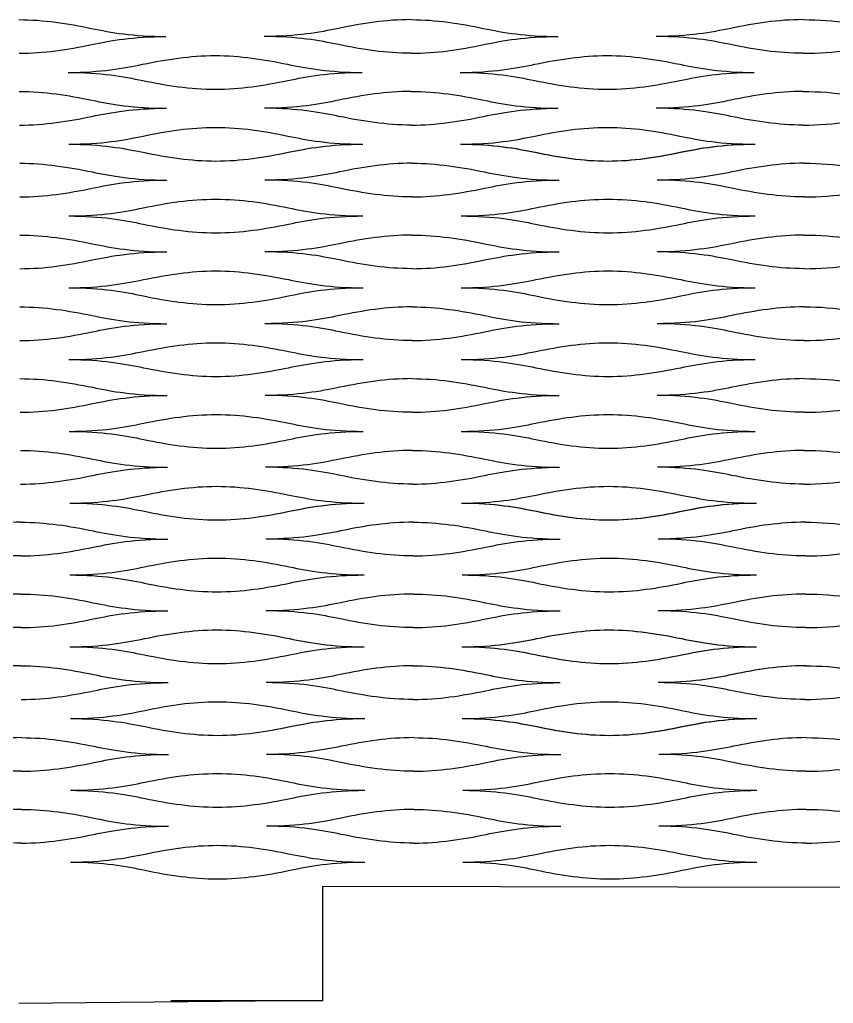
# Model space of a CAD drawing. Header units: millimetres. Extents: x 1 to 583, y -486 to -2.
# Drawn here: x 450.41 to 471.83, y -196.82 to -170.93 of the extents above; entities that cross this region are included whole.
import ezdxf

# ---------------------------------------------------------------- set-up
doc = ezdxf.new("R2010")
doc.units = ezdxf.units.MM
doc.header["$MEASUREMENT"] = 0
doc.layers.add('DEFAULT', color=7, linetype='Continuous')
doc.layers.add('dibujo', color=10, linetype='Continuous')

msp = doc.modelspace()

# ---------------------------------------------------------------- linework, layer by layer
at = {"layer": 'DEFAULT'}
for points, knots in [([(450.39, -170.93), (451.055, -170.93), (451.67, -171.029), (452.3, -171.159), (452.815, -171.265), (453.392, -171.373), (454.263, -171.373)], [0, 0, 0, 0, 1, 1, 1, 2, 2, 2, 2]), ([(460.715, -170.93), (460.05, -170.93), (459.436, -171.029), (458.807, -171.159), (458.293, -171.265), (457.716, -171.373), (456.845, -171.373)], [0, 0, 0, 0, 1, 1, 1, 2, 2, 2, 2]), ([(460.715, -170.93), (461.381, -170.93), (461.995, -171.029), (462.625, -171.159), (463.14, -171.265), (463.717, -171.373), (464.588, -171.373)], [0, 0, 0, 0, 1, 1, 1, 2, 2, 2, 2]), ([(471.041, -170.93), (470.375, -170.93), (469.761, -171.029), (469.132, -171.159), (468.617, -171.265), (468.04, -171.373), (467.169, -171.373)], [0, 0, 0, 0, 1, 1, 1, 2, 2, 2, 2]), ([(471.041, -170.93), (471.444, -170.93), (471.848, -170.96), (472.224, -171.019), (472.977, -171.137), (473.622, -171.373), (474.913, -171.373)], [0, 0, 0, 0, 1, 1, 1, 2, 2, 2, 2]), ([(450.394, -171.816), (451.059, -171.816), (451.673, -171.717), (452.301, -171.587), (452.816, -171.481), (453.392, -171.373), (454.263, -171.373)], [0, 0, 0, 0, 1, 1, 1, 2, 2, 2, 2]), ([(460.717, -171.816), (460.052, -171.816), (459.438, -171.717), (458.808, -171.587), (458.293, -171.481), (457.716, -171.373), (456.845, -171.373)], [0, 0, 0, 0, 1, 1, 1, 2, 2, 2, 2]), ([(460.717, -171.816), (461.383, -171.816), (461.997, -171.717), (462.625, -171.587), (463.14, -171.481), (463.717, -171.373), (464.588, -171.373)], [0, 0, 0, 0, 1, 1, 1, 2, 2, 2, 2]), ([(471.041, -171.816), (470.376, -171.816), (469.761, -171.717), (469.132, -171.587), (468.618, -171.481), (468.04, -171.373), (467.169, -171.373)], [0, 0, 0, 0, 1, 1, 1, 2, 2, 2, 2]), ([(471.041, -171.816), (471.444, -171.816), (471.848, -171.786), (472.224, -171.727), (472.977, -171.609), (473.622, -171.373), (474.913, -171.373)], [0, 0, 0, 0, 1, 1, 1, 2, 2, 2, 2]), ([(451.687, -172.318), (452.558, -172.318), (453.134, -172.21), (453.648, -172.104), (454.277, -171.974), (454.89, -171.875), (455.556, -171.875), (456.221, -171.875), (456.836, -171.974), (457.465, -172.104), (457.98, -172.21), (458.557, -172.318), (459.428, -172.318)], [0, 0, 0, 0, 1, 1, 1, 2, 2, 2, 3, 3, 3, 4, 4, 4, 4]), ([(462.009, -172.318), (462.88, -172.318), (463.457, -172.21), (463.971, -172.104), (464.6, -171.974), (465.214, -171.875), (465.879, -171.875), (466.544, -171.875), (467.159, -171.974), (467.788, -172.104), (468.302, -172.21), (468.879, -172.318), (469.751, -172.318)], [0, 0, 0, 0, 1, 1, 1, 2, 2, 2, 3, 3, 3, 4, 4, 4, 4]), ([(451.687, -172.318), (452.558, -172.318), (453.135, -172.425), (453.651, -172.532), (454.28, -172.661), (454.895, -172.761), (455.56, -172.761), (456.225, -172.761), (456.839, -172.661), (457.467, -172.532), (457.981, -172.425), (458.557, -172.318), (459.428, -172.318)], [0, 0, 0, 0, 1, 1, 1, 2, 2, 2, 3, 3, 3, 4, 4, 4, 4]), ([(462.009, -172.318), (462.88, -172.318), (463.457, -172.425), (463.972, -172.532), (464.601, -172.661), (465.215, -172.761), (465.88, -172.761), (466.546, -172.761), (467.16, -172.661), (467.788, -172.532), (468.303, -172.425), (468.879, -172.318), (469.751, -172.318)], [0, 0, 0, 0, 1, 1, 1, 2, 2, 2, 3, 3, 3, 4, 4, 4, 4]), ([(450.401, -172.82), (451.066, -172.82), (451.681, -172.919), (452.31, -173.049), (452.825, -173.155), (453.403, -173.262), (454.274, -173.262)], [0, 0, 0, 0, 1, 1, 1, 2, 2, 2, 2]), ([(460.721, -172.82), (460.056, -172.82), (459.442, -172.919), (458.814, -173.049), (458.3, -173.155), (457.724, -173.262), (456.853, -173.262)], [0, 0, 0, 0, 1, 1, 1, 2, 2, 2, 2]), ([(460.721, -172.82), (461.386, -172.82), (462, -172.919), (462.629, -173.049), (463.144, -173.155), (463.721, -173.262), (464.592, -173.262)], [0, 0, 0, 0, 1, 1, 1, 2, 2, 2, 2]), ([(471.041, -172.82), (470.376, -172.82), (469.762, -172.919), (469.133, -173.049), (468.619, -173.155), (468.042, -173.262), (467.172, -173.262)], [0, 0, 0, 0, 1, 1, 1, 2, 2, 2, 2]), ([(471.041, -172.82), (471.444, -172.82), (471.847, -172.849), (472.224, -172.908), (472.976, -173.026), (473.621, -173.262), (474.912, -173.262)], [0, 0, 0, 0, 1, 1, 1, 2, 2, 2, 2]), ([(450.408, -173.705), (451.073, -173.705), (451.686, -173.606), (452.314, -173.476), (452.827, -173.37), (453.403, -173.262), (454.274, -173.262)], [0, 0, 0, 0, 1, 1, 1, 2, 2, 2, 2]), ([(460.725, -173.705), (460.06, -173.705), (459.445, -173.606), (458.816, -173.476), (458.301, -173.37), (457.724, -173.262), (456.853, -173.262)], [0, 0, 0, 0, 1, 1, 1, 2, 2, 2, 2]), ([(460.725, -173.705), (461.39, -173.705), (462.003, -173.606), (462.631, -173.476), (463.145, -173.37), (463.721, -173.262), (464.592, -173.262)], [0, 0, 0, 0, 1, 1, 1, 2, 2, 2, 2]), ([(471.041, -173.705), (470.376, -173.705), (469.762, -173.606), (469.134, -173.476), (468.619, -173.37), (468.042, -173.262), (467.172, -173.262)], [0, 0, 0, 0, 1, 1, 1, 2, 2, 2, 2]), ([(471.041, -173.705), (471.444, -173.705), (471.847, -173.676), (472.224, -173.617), (472.976, -173.499), (473.621, -173.262), (474.912, -173.262)], [0, 0, 0, 0, 1, 1, 1, 2, 2, 2, 2]), ([(451.702, -174.207), (452.572, -174.207), (453.148, -174.099), (453.661, -173.993), (454.289, -173.863), (454.902, -173.764), (455.567, -173.764), (456.231, -173.764), (456.846, -173.863), (457.475, -173.993), (457.99, -174.099), (458.567, -174.207), (459.437, -174.207)], [0, 0, 0, 0, 1, 1, 1, 2, 2, 2, 3, 3, 3, 4, 4, 4, 4]), ([(462.016, -174.207), (462.886, -174.207), (463.463, -174.099), (463.976, -173.993), (464.604, -173.863), (465.218, -173.764), (465.883, -173.764), (466.548, -173.764), (467.162, -173.863), (467.79, -173.993), (468.305, -174.099), (468.881, -174.207), (469.752, -174.207)], [0, 0, 0, 0, 1, 1, 1, 2, 2, 2, 3, 3, 3, 4, 4, 4, 4]), ([(451.702, -174.207), (452.572, -174.207), (453.15, -174.315), (453.666, -174.421), (454.295, -174.551), (454.91, -174.65), (455.574, -174.65), (456.239, -174.65), (456.852, -174.551), (457.479, -174.421), (457.992, -174.315), (458.567, -174.207), (459.437, -174.207)], [0, 0, 0, 0, 1, 1, 1, 2, 2, 2, 3, 3, 3, 4, 4, 4, 4]), ([(451.702, -174.207), (452.573, -174.207), (453.151, -174.315), (453.666, -174.421), (454.295, -174.551), (454.909, -174.65), (455.575, -174.65), (456.241, -174.65), (456.856, -174.551), (457.485, -174.421), (458, -174.315), (458.577, -174.207), (459.449, -174.207)], [0, 0, 0, 0, 1, 1, 1, 2, 2, 2, 3, 3, 3, 4, 4, 4, 4]), ([(462.016, -174.207), (462.886, -174.207), (463.463, -174.315), (463.978, -174.421), (464.607, -174.551), (465.221, -174.65), (465.885, -174.65), (466.55, -174.65), (467.163, -174.551), (467.791, -174.421), (468.305, -174.315), (468.881, -174.207), (469.752, -174.207)], [0, 0, 0, 0, 1, 1, 1, 2, 2, 2, 3, 3, 3, 4, 4, 4, 4]), ([(462.031, -174.207), (462.903, -174.207), (463.48, -174.315), (463.995, -174.421), (464.624, -174.551), (465.239, -174.65), (465.905, -174.65), (466.57, -174.65), (467.185, -174.551), (467.814, -174.421), (468.329, -174.315), (468.907, -174.207), (469.778, -174.207)], [0, 0, 0, 0, 1, 1, 1, 2, 2, 2, 3, 3, 3, 4, 4, 4, 4]), ([(450.411, -174.709), (451.076, -174.709), (451.691, -174.808), (452.32, -174.938), (452.835, -175.044), (453.413, -175.152), (454.284, -175.152)], [0, 0, 0, 0, 1, 1, 1, 2, 2, 2, 2]), ([(460.74, -174.709), (460.074, -174.709), (459.46, -174.808), (458.831, -174.938), (458.316, -175.044), (457.738, -175.152), (456.867, -175.152)], [0, 0, 0, 0, 1, 1, 1, 2, 2, 2, 2]), ([(460.74, -174.709), (461.406, -174.709), (462.02, -174.808), (462.65, -174.938), (463.165, -175.044), (463.742, -175.152), (464.614, -175.152)], [0, 0, 0, 0, 1, 1, 1, 2, 2, 2, 2]), ([(471.069, -174.709), (470.404, -174.709), (469.789, -174.808), (469.16, -174.938), (468.645, -175.044), (468.068, -175.152), (467.196, -175.152)], [0, 0, 0, 0, 1, 1, 1, 2, 2, 2, 2]), ([(471.069, -174.709), (471.473, -174.709), (471.876, -174.739), (472.253, -174.798), (473.006, -174.916), (473.652, -175.152), (474.943, -175.152)], [0, 0, 0, 0, 1, 1, 1, 2, 2, 2, 2]), ([(450.411, -175.595), (451.076, -175.595), (451.691, -175.496), (452.32, -175.366), (452.835, -175.26), (453.413, -175.152), (454.284, -175.152)], [0, 0, 0, 0, 1, 1, 1, 2, 2, 2, 2]), ([(460.74, -175.595), (460.074, -175.595), (459.46, -175.496), (458.831, -175.366), (458.316, -175.26), (457.738, -175.152), (456.867, -175.152)], [0, 0, 0, 0, 1, 1, 1, 2, 2, 2, 2]), ([(460.74, -175.595), (461.406, -175.595), (462.02, -175.496), (462.65, -175.366), (463.165, -175.26), (463.742, -175.152), (464.614, -175.152)], [0, 0, 0, 0, 1, 1, 1, 2, 2, 2, 2]), ([(471.069, -175.595), (470.404, -175.595), (469.789, -175.496), (469.16, -175.366), (468.645, -175.26), (468.068, -175.152), (467.196, -175.152)], [0, 0, 0, 0, 1, 1, 1, 2, 2, 2, 2]), ([(471.069, -175.595), (471.473, -175.595), (471.876, -175.565), (472.253, -175.506), (473.006, -175.388), (473.652, -175.152), (474.943, -175.152)], [0, 0, 0, 0, 1, 1, 1, 2, 2, 2, 2]), ([(451.702, -176.097), (452.574, -176.097), (453.151, -175.989), (453.666, -175.883), (454.295, -175.753), (454.91, -175.654), (455.575, -175.654), (456.241, -175.654), (456.856, -175.753), (457.485, -175.883), (458, -175.989), (458.577, -176.097), (459.449, -176.097)], [0, 0, 0, 0, 1, 1, 1, 2, 2, 2, 3, 3, 3, 4, 4, 4, 4]), ([(462.031, -176.097), (462.903, -176.097), (463.48, -175.989), (463.995, -175.883), (464.625, -175.753), (465.239, -175.654), (465.905, -175.654), (466.57, -175.654), (467.185, -175.753), (467.814, -175.883), (468.329, -175.989), (468.907, -176.097), (469.778, -176.097)], [0, 0, 0, 0, 1, 1, 1, 2, 2, 2, 3, 3, 3, 4, 4, 4, 4]), ([(451.702, -176.097), (452.574, -176.097), (453.151, -176.204), (453.666, -176.311), (454.295, -176.44), (454.91, -176.54), (455.575, -176.54), (456.241, -176.54), (456.856, -176.44), (457.485, -176.311), (458, -176.204), (458.577, -176.097), (459.449, -176.097)], [0, 0, 0, 0, 1, 1, 1, 2, 2, 2, 3, 3, 3, 4, 4, 4, 4]), ([(462.031, -176.097), (462.903, -176.097), (463.48, -176.204), (463.995, -176.311), (464.625, -176.44), (465.239, -176.54), (465.905, -176.54), (466.57, -176.54), (467.185, -176.44), (467.814, -176.311), (468.329, -176.204), (468.907, -176.097), (469.778, -176.097)], [0, 0, 0, 0, 1, 1, 1, 2, 2, 2, 3, 3, 3, 4, 4, 4, 4]), ([(450.411, -176.599), (451.077, -176.599), (451.691, -176.698), (452.321, -176.827), (452.836, -176.934), (453.413, -177.041), (454.285, -177.041)], [0, 0, 0, 0, 1, 1, 1, 2, 2, 2, 2]), ([(460.74, -176.599), (460.075, -176.599), (459.46, -176.698), (458.831, -176.827), (458.316, -176.934), (457.739, -177.041), (456.867, -177.041)], [0, 0, 0, 0, 1, 1, 1, 2, 2, 2, 2]), ([(460.74, -176.599), (461.406, -176.599), (462.021, -176.698), (462.65, -176.827), (463.165, -176.934), (463.742, -177.041), (464.614, -177.041)], [0, 0, 0, 0, 1, 1, 1, 2, 2, 2, 2]), ([(471.069, -176.599), (470.404, -176.599), (469.789, -176.698), (469.16, -176.827), (468.645, -176.934), (468.068, -177.041), (467.196, -177.041)], [0, 0, 0, 0, 1, 1, 1, 2, 2, 2, 2]), ([(471.069, -176.599), (471.473, -176.599), (471.876, -176.628), (472.253, -176.687), (473.006, -176.805), (473.652, -177.041), (474.943, -177.041)], [0, 0, 0, 0, 1, 1, 1, 2, 2, 2, 2]), ([(450.412, -177.484), (451.077, -177.484), (451.692, -177.385), (452.321, -177.255), (452.836, -177.149), (453.413, -177.041), (454.285, -177.041)], [0, 0, 0, 0, 1, 1, 1, 2, 2, 2, 2]), ([(460.741, -177.484), (460.075, -177.484), (459.46, -177.385), (458.831, -177.255), (458.316, -177.149), (457.739, -177.041), (456.867, -177.041)], [0, 0, 0, 0, 1, 1, 1, 2, 2, 2, 2]), ([(460.741, -177.484), (461.406, -177.484), (462.021, -177.385), (462.65, -177.255), (463.165, -177.149), (463.742, -177.041), (464.614, -177.041)], [0, 0, 0, 0, 1, 1, 1, 2, 2, 2, 2]), ([(471.069, -177.484), (470.404, -177.484), (469.789, -177.385), (469.16, -177.255), (468.645, -177.149), (468.068, -177.041), (467.196, -177.041)], [0, 0, 0, 0, 1, 1, 1, 2, 2, 2, 2]), ([(471.069, -177.484), (471.473, -177.484), (471.876, -177.455), (472.253, -177.396), (473.006, -177.278), (473.652, -177.041), (474.943, -177.041)], [0, 0, 0, 0, 1, 1, 1, 2, 2, 2, 2]), ([(451.703, -177.986), (452.575, -177.986), (453.152, -177.878), (453.667, -177.772), (454.296, -177.642), (454.91, -177.543), (455.576, -177.543), (456.242, -177.543), (456.856, -177.642), (457.486, -177.772), (458.001, -177.878), (458.578, -177.986), (459.45, -177.986)], [0, 0, 0, 0, 1, 1, 1, 2, 2, 2, 3, 3, 3, 4, 4, 4, 4]), ([(462.032, -177.986), (462.903, -177.986), (463.481, -177.878), (463.996, -177.772), (464.625, -177.642), (465.239, -177.543), (465.905, -177.543), (466.571, -177.543), (467.185, -177.642), (467.814, -177.772), (468.329, -177.878), (468.907, -177.986), (469.778, -177.986)], [0, 0, 0, 0, 1, 1, 1, 2, 2, 2, 3, 3, 3, 4, 4, 4, 4]), ([(451.703, -177.986), (452.575, -177.986), (453.152, -178.094), (453.667, -178.2), (454.297, -178.33), (454.911, -178.429), (455.577, -178.429), (456.243, -178.429), (456.857, -178.33), (457.486, -178.2), (458.001, -178.094), (458.578, -177.986), (459.45, -177.986)], [0, 0, 0, 0, 1, 1, 1, 2, 2, 2, 3, 3, 3, 4, 4, 4, 4]), ([(462.032, -177.986), (462.903, -177.986), (463.481, -178.094), (463.996, -178.2), (464.625, -178.33), (465.24, -178.429), (465.905, -178.429), (466.571, -178.429), (467.185, -178.33), (467.815, -178.2), (468.329, -178.094), (468.907, -177.986), (469.778, -177.986)], [0, 0, 0, 0, 1, 1, 1, 2, 2, 2, 3, 3, 3, 4, 4, 4, 4]), ([(450.413, -178.488), (451.079, -178.488), (451.693, -178.587), (452.323, -178.717), (452.838, -178.823), (453.415, -178.931), (454.287, -178.931)], [0, 0, 0, 0, 1, 1, 1, 2, 2, 2, 2]), ([(460.741, -178.488), (460.076, -178.488), (459.461, -178.587), (458.832, -178.717), (458.318, -178.823), (457.74, -178.931), (456.869, -178.931)], [0, 0, 0, 0, 1, 1, 1, 2, 2, 2, 2]), ([(460.741, -178.488), (461.407, -178.488), (462.021, -178.587), (462.651, -178.717), (463.166, -178.823), (463.743, -178.931), (464.615, -178.931)], [0, 0, 0, 0, 1, 1, 1, 2, 2, 2, 2]), ([(471.069, -178.488), (470.404, -178.488), (469.789, -178.587), (469.16, -178.717), (468.645, -178.823), (468.068, -178.931), (467.197, -178.931)], [0, 0, 0, 0, 1, 1, 1, 2, 2, 2, 2]), ([(471.069, -178.488), (471.473, -178.488), (471.876, -178.517), (472.253, -178.576), (473.006, -178.695), (473.652, -178.931), (474.943, -178.931)], [0, 0, 0, 0, 1, 1, 1, 2, 2, 2, 2]), ([(450.415, -179.374), (451.081, -179.374), (451.695, -179.275), (452.324, -179.145), (452.838, -179.038), (453.415, -178.931), (454.287, -178.931)], [0, 0, 0, 0, 1, 1, 1, 2, 2, 2, 2]), ([(460.742, -179.374), (460.077, -179.374), (459.462, -179.275), (458.833, -179.145), (458.318, -179.038), (457.74, -178.931), (456.869, -178.931)], [0, 0, 0, 0, 1, 1, 1, 2, 2, 2, 2]), ([(460.742, -179.374), (461.408, -179.374), (462.022, -179.275), (462.651, -179.145), (463.166, -179.038), (463.743, -178.931), (464.615, -178.931)], [0, 0, 0, 0, 1, 1, 1, 2, 2, 2, 2]), ([(471.069, -179.374), (470.404, -179.374), (469.789, -179.275), (469.16, -179.145), (468.645, -179.038), (468.068, -178.931), (467.197, -178.931)], [0, 0, 0, 0, 1, 1, 1, 2, 2, 2, 2]), ([(471.069, -179.374), (471.473, -179.374), (471.876, -179.344), (472.253, -179.285), (473.006, -179.167), (473.652, -178.931), (474.943, -178.931)], [0, 0, 0, 0, 1, 1, 1, 2, 2, 2, 2]), ([(451.707, -179.875), (452.578, -179.875), (453.155, -179.768), (453.67, -179.662), (454.299, -179.532), (454.913, -179.433), (455.579, -179.433), (456.244, -179.433), (456.859, -179.532), (457.488, -179.662), (458.003, -179.768), (458.581, -179.875), (459.452, -179.875)], [0, 0, 0, 0, 1, 1, 1, 2, 2, 2, 3, 3, 3, 4, 4, 4, 4]), ([(462.034, -179.875), (462.905, -179.875), (463.482, -179.768), (463.997, -179.662), (464.626, -179.532), (465.24, -179.433), (465.906, -179.433), (466.571, -179.433), (467.186, -179.532), (467.815, -179.662), (468.33, -179.768), (468.907, -179.875), (469.779, -179.875)], [0, 0, 0, 0, 1, 1, 1, 2, 2, 2, 3, 3, 3, 4, 4, 4, 4]), ([(451.707, -179.875), (452.578, -179.875), (453.156, -179.983), (453.671, -180.089), (454.301, -180.219), (454.915, -180.318), (455.581, -180.318), (456.246, -180.318), (456.86, -180.219), (457.489, -180.089), (458.004, -179.983), (458.581, -179.875), (459.452, -179.875)], [0, 0, 0, 0, 1, 1, 1, 2, 2, 2, 3, 3, 3, 4, 4, 4, 4]), ([(462.034, -179.875), (462.905, -179.875), (463.482, -179.983), (463.997, -180.089), (464.627, -180.219), (465.241, -180.318), (465.906, -180.318), (466.572, -180.318), (467.186, -180.219), (467.815, -180.089), (468.33, -179.983), (468.907, -179.875), (469.779, -179.875)], [0, 0, 0, 0, 1, 1, 1, 2, 2, 2, 3, 3, 3, 4, 4, 4, 4]), ([(450.418, -180.377), (451.084, -180.377), (451.699, -180.476), (452.328, -180.606), (452.843, -180.713), (453.421, -180.82), (454.292, -180.82)], [0, 0, 0, 0, 1, 1, 1, 2, 2, 2, 2]), ([(460.744, -180.377), (460.078, -180.377), (459.464, -180.476), (458.836, -180.606), (458.321, -180.713), (457.744, -180.82), (456.873, -180.82)], [0, 0, 0, 0, 1, 1, 1, 2, 2, 2, 2]), ([(460.744, -180.377), (461.409, -180.377), (462.024, -180.476), (462.653, -180.606), (463.168, -180.713), (463.745, -180.82), (464.617, -180.82)], [0, 0, 0, 0, 1, 1, 1, 2, 2, 2, 2]), ([(471.069, -180.377), (470.404, -180.377), (469.79, -180.476), (469.161, -180.606), (468.646, -180.713), (468.069, -180.82), (467.198, -180.82)], [0, 0, 0, 0, 1, 1, 1, 2, 2, 2, 2]), ([(471.069, -180.377), (471.473, -180.377), (471.876, -180.407), (472.253, -180.466), (473.006, -180.584), (473.651, -180.82), (474.942, -180.82)], [0, 0, 0, 0, 1, 1, 1, 2, 2, 2, 2]), ([(450.422, -181.263), (451.088, -181.263), (451.702, -181.164), (452.33, -181.034), (452.844, -180.928), (453.421, -180.82), (454.292, -180.82)], [0, 0, 0, 0, 1, 1, 1, 2, 2, 2, 2]), ([(460.746, -181.263), (460.081, -181.263), (459.466, -181.164), (458.837, -181.034), (458.322, -180.928), (457.744, -180.82), (456.873, -180.82)], [0, 0, 0, 0, 1, 1, 1, 2, 2, 2, 2]), ([(460.746, -181.263), (461.411, -181.263), (462.025, -181.164), (462.654, -181.034), (463.168, -180.928), (463.745, -180.82), (464.617, -180.82)], [0, 0, 0, 0, 1, 1, 1, 2, 2, 2, 2]), ([(471.069, -181.263), (470.404, -181.263), (469.79, -181.164), (469.161, -181.034), (468.646, -180.928), (468.069, -180.82), (467.198, -180.82)], [0, 0, 0, 0, 1, 1, 1, 2, 2, 2, 2]), ([(471.069, -181.263), (471.473, -181.263), (471.876, -181.234), (472.253, -181.174), (473.006, -181.056), (473.651, -180.82), (474.942, -180.82)], [0, 0, 0, 0, 1, 1, 1, 2, 2, 2, 2]), ([(451.715, -181.765), (452.586, -181.765), (453.163, -181.657), (453.677, -181.551), (454.305, -181.421), (454.919, -181.322), (455.584, -181.322), (456.25, -181.322), (456.864, -181.421), (457.494, -181.551), (458.009, -181.657), (458.586, -181.765), (459.457, -181.765)], [0, 0, 0, 0, 1, 1, 1, 2, 2, 2, 3, 3, 3, 4, 4, 4, 4]), ([(462.037, -181.765), (462.908, -181.765), (463.485, -181.657), (464, -181.551), (464.628, -181.421), (465.242, -181.322), (465.908, -181.322), (466.573, -181.322), (467.187, -181.421), (467.816, -181.551), (468.331, -181.657), (468.908, -181.765), (469.779, -181.765)], [0, 0, 0, 0, 1, 1, 1, 2, 2, 2, 3, 3, 3, 4, 4, 4, 4]), ([(451.715, -181.765), (452.586, -181.765), (453.164, -181.873), (453.679, -181.979), (454.309, -182.109), (454.924, -182.208), (455.589, -182.208), (456.254, -182.208), (456.867, -182.109), (457.495, -181.979), (458.009, -181.873), (458.586, -181.765), (459.457, -181.765)], [0, 0, 0, 0, 1, 1, 1, 2, 2, 2, 3, 3, 3, 4, 4, 4, 4]), ([(462.037, -181.765), (462.908, -181.765), (463.486, -181.873), (464.001, -181.979), (464.63, -182.109), (465.244, -182.208), (465.909, -182.208), (466.574, -182.208), (467.188, -182.109), (467.817, -181.979), (468.331, -181.873), (468.908, -181.765), (469.779, -181.765)], [0, 0, 0, 0, 1, 1, 1, 2, 2, 2, 3, 3, 3, 4, 4, 4, 4]), ([(450.429, -182.267), (451.094, -182.267), (451.709, -182.366), (452.339, -182.496), (452.854, -182.602), (453.432, -182.71), (454.302, -182.71)], [0, 0, 0, 0, 1, 1, 1, 2, 2, 2, 2]), ([(460.749, -182.267), (460.084, -182.267), (459.471, -182.366), (458.843, -182.496), (458.329, -182.602), (457.753, -182.71), (456.882, -182.71)], [0, 0, 0, 0, 1, 1, 1, 2, 2, 2, 2]), ([(460.749, -182.267), (461.414, -182.267), (462.029, -182.366), (462.658, -182.496), (463.173, -182.602), (463.75, -182.71), (464.621, -182.71)], [0, 0, 0, 0, 1, 1, 1, 2, 2, 2, 2]), ([(471.069, -182.267), (470.404, -182.267), (469.79, -182.366), (469.162, -182.496), (468.648, -182.602), (468.071, -182.71), (467.2, -182.71)], [0, 0, 0, 0, 1, 1, 1, 2, 2, 2, 2]), ([(471.069, -182.267), (471.473, -182.267), (471.876, -182.296), (472.252, -182.355), (473.005, -182.473), (473.65, -182.71), (474.94, -182.71)], [0, 0, 0, 0, 1, 1, 1, 2, 2, 2, 2]), ([(450.437, -183.152), (451.102, -183.152), (451.715, -183.053), (452.342, -182.923), (452.856, -182.817), (453.432, -182.71), (454.302, -182.71)], [0, 0, 0, 0, 1, 1, 1, 2, 2, 2, 2]), ([(460.753, -183.152), (460.088, -183.152), (459.474, -183.053), (458.845, -182.923), (458.33, -182.817), (457.753, -182.71), (456.882, -182.71)], [0, 0, 0, 0, 1, 1, 1, 2, 2, 2, 2]), ([(460.753, -183.152), (461.418, -183.152), (462.031, -183.053), (462.659, -182.923), (463.174, -182.817), (463.75, -182.71), (464.621, -182.71)], [0, 0, 0, 0, 1, 1, 1, 2, 2, 2, 2]), ([(471.069, -183.152), (470.405, -183.152), (469.791, -183.053), (469.162, -182.923), (468.648, -182.817), (468.071, -182.71), (467.2, -182.71)], [0, 0, 0, 0, 1, 1, 1, 2, 2, 2, 2]), ([(471.069, -183.152), (471.473, -183.152), (471.876, -183.123), (472.252, -183.064), (473.005, -182.946), (473.65, -182.71), (474.94, -182.71)], [0, 0, 0, 0, 1, 1, 1, 2, 2, 2, 2]), ([(451.73, -183.654), (452.601, -183.654), (453.177, -183.547), (453.69, -183.44), (454.317, -183.31), (454.931, -183.211), (455.595, -183.211), (456.26, -183.211), (456.875, -183.31), (457.504, -183.44), (458.019, -183.547), (458.596, -183.654), (459.466, -183.654)], [0, 0, 0, 0, 1, 1, 1, 2, 2, 2, 3, 3, 3, 4, 4, 4, 4]), ([(462.045, -183.654), (462.915, -183.654), (463.491, -183.547), (464.005, -183.44), (464.633, -183.31), (465.247, -183.211), (465.911, -183.211), (466.576, -183.211), (467.19, -183.31), (467.819, -183.44), (468.333, -183.547), (468.91, -183.654), (469.78, -183.654)], [0, 0, 0, 0, 1, 1, 1, 2, 2, 2, 3, 3, 3, 4, 4, 4, 4]), ([(451.73, -183.654), (452.601, -183.654), (453.179, -183.762), (453.694, -183.868), (454.324, -183.998), (454.939, -184.097), (455.603, -184.097), (456.268, -184.097), (456.88, -183.998), (457.507, -183.868), (458.02, -183.762), (458.596, -183.654), (459.466, -183.654)], [0, 0, 0, 0, 1, 1, 1, 2, 2, 2, 3, 3, 3, 4, 4, 4, 4]), ([(451.73, -183.654), (452.602, -183.654), (453.179, -183.762), (453.694, -183.868), (454.324, -183.998), (454.938, -184.097), (455.604, -184.097), (456.27, -184.097), (456.884, -183.998), (457.514, -183.868), (458.028, -183.762), (458.606, -183.654), (459.477, -183.654)], [0, 0, 0, 0, 1, 1, 1, 2, 2, 2, 3, 3, 3, 4, 4, 4, 4]), ([(462.045, -183.654), (462.915, -183.654), (463.492, -183.762), (464.007, -183.868), (464.636, -183.998), (465.25, -184.097), (465.914, -184.097), (466.578, -184.097), (467.192, -183.998), (467.82, -183.868), (468.334, -183.762), (468.91, -183.654), (469.78, -183.654)], [0, 0, 0, 0, 1, 1, 1, 2, 2, 2, 3, 3, 3, 4, 4, 4, 4]), ([(462.06, -183.654), (462.932, -183.654), (463.509, -183.762), (464.024, -183.868), (464.653, -183.998), (465.268, -184.097), (465.933, -184.097), (466.599, -184.097), (467.214, -183.998), (467.843, -183.868), (468.358, -183.762), (468.935, -183.654), (469.807, -183.654)], [0, 0, 0, 0, 1, 1, 1, 2, 2, 2, 3, 3, 3, 4, 4, 4, 4]), ([(450.439, -184.156), (449.774, -184.156), (449.159, -184.255), (448.53, -184.385), (448.015, -184.491), (447.437, -184.599), (446.566, -184.599)], [0, 0, 0, 0, 1, 1, 1, 2, 2, 2, 2]), ([(450.439, -184.156), (451.105, -184.156), (451.72, -184.255), (452.349, -184.385), (452.864, -184.491), (453.441, -184.599), (454.313, -184.599)], [0, 0, 0, 0, 1, 1, 1, 2, 2, 2, 2]), ([(460.769, -184.156), (460.103, -184.156), (459.488, -184.255), (458.859, -184.385), (458.344, -184.491), (457.767, -184.599), (456.895, -184.599)], [0, 0, 0, 0, 1, 1, 1, 2, 2, 2, 2]), ([(460.769, -184.156), (461.434, -184.156), (462.049, -184.255), (462.678, -184.385), (463.193, -184.491), (463.771, -184.599), (464.642, -184.599)], [0, 0, 0, 0, 1, 1, 1, 2, 2, 2, 2]), ([(471.098, -184.156), (470.432, -184.156), (469.818, -184.255), (469.188, -184.385), (468.674, -184.491), (468.096, -184.599), (467.225, -184.599)], [0, 0, 0, 0, 1, 1, 1, 2, 2, 2, 2]), ([(471.098, -184.156), (471.502, -184.156), (471.905, -184.186), (472.282, -184.245), (473.035, -184.363), (473.68, -184.599), (474.972, -184.599)], [0, 0, 0, 0, 1, 1, 1, 2, 2, 2, 2]), ([(450.439, -185.042), (449.773, -185.042), (449.159, -184.943), (448.53, -184.813), (448.015, -184.707), (447.437, -184.599), (446.566, -184.599)], [0, 0, 0, 0, 1, 1, 1, 2, 2, 2, 2]), ([(450.439, -185.042), (451.105, -185.042), (451.72, -184.943), (452.349, -184.813), (452.864, -184.707), (453.441, -184.599), (454.313, -184.599)], [0, 0, 0, 0, 1, 1, 1, 2, 2, 2, 2]), ([(460.769, -185.042), (460.103, -185.042), (459.488, -184.943), (458.859, -184.813), (458.344, -184.707), (457.767, -184.599), (456.895, -184.599)], [0, 0, 0, 0, 1, 1, 1, 2, 2, 2, 2]), ([(460.769, -185.042), (461.434, -185.042), (462.049, -184.943), (462.678, -184.813), (463.193, -184.707), (463.771, -184.599), (464.642, -184.599)], [0, 0, 0, 0, 1, 1, 1, 2, 2, 2, 2]), ([(471.098, -185.042), (470.432, -185.042), (469.818, -184.943), (469.188, -184.813), (468.674, -184.707), (468.096, -184.599), (467.225, -184.599)], [0, 0, 0, 0, 1, 1, 1, 2, 2, 2, 2]), ([(471.098, -185.042), (471.502, -185.042), (471.905, -185.012), (472.282, -184.953), (473.035, -184.835), (473.68, -184.599), (474.972, -184.599)], [0, 0, 0, 0, 1, 1, 1, 2, 2, 2, 2]), ([(451.73, -185.544), (452.602, -185.544), (453.18, -185.436), (453.695, -185.33), (454.324, -185.2), (454.938, -185.101), (455.604, -185.101), (456.27, -185.101), (456.884, -185.2), (457.514, -185.33), (458.029, -185.436), (458.606, -185.544), (459.478, -185.544)], [0, 0, 0, 0, 1, 1, 1, 2, 2, 2, 3, 3, 3, 4, 4, 4, 4]), ([(462.06, -185.544), (462.932, -185.544), (463.509, -185.436), (464.024, -185.33), (464.653, -185.2), (465.268, -185.101), (465.933, -185.101), (466.599, -185.101), (467.214, -185.2), (467.843, -185.33), (468.358, -185.436), (468.935, -185.544), (469.807, -185.544)], [0, 0, 0, 0, 1, 1, 1, 2, 2, 2, 3, 3, 3, 4, 4, 4, 4]), ([(451.73, -185.544), (452.602, -185.544), (453.18, -185.651), (453.695, -185.758), (454.324, -185.888), (454.939, -185.987), (455.604, -185.987), (456.27, -185.987), (456.884, -185.888), (457.514, -185.758), (458.029, -185.651), (458.606, -185.544), (459.478, -185.544)], [0, 0, 0, 0, 1, 1, 1, 2, 2, 2, 3, 3, 3, 4, 4, 4, 4]), ([(462.06, -185.544), (462.932, -185.544), (463.509, -185.651), (464.024, -185.758), (464.653, -185.888), (465.268, -185.987), (465.933, -185.987), (466.599, -185.987), (467.214, -185.888), (467.843, -185.758), (468.358, -185.651), (468.935, -185.544), (469.807, -185.544)], [0, 0, 0, 0, 1, 1, 1, 2, 2, 2, 3, 3, 3, 4, 4, 4, 4]), ([(450.439, -186.046), (449.773, -186.046), (449.158, -186.145), (448.529, -186.275), (448.014, -186.381), (447.437, -186.489), (446.565, -186.489)], [0, 0, 0, 0, 1, 1, 1, 2, 2, 2, 2]), ([(450.44, -186.046), (451.105, -186.046), (451.72, -186.145), (452.349, -186.275), (452.864, -186.381), (453.442, -186.489), (454.313, -186.489)], [0, 0, 0, 0, 1, 1, 1, 2, 2, 2, 2]), ([(460.769, -186.046), (460.103, -186.046), (459.489, -186.145), (458.86, -186.275), (458.345, -186.381), (457.767, -186.489), (456.896, -186.489)], [0, 0, 0, 0, 1, 1, 1, 2, 2, 2, 2]), ([(460.769, -186.046), (461.435, -186.046), (462.049, -186.145), (462.678, -186.275), (463.193, -186.381), (463.771, -186.489), (464.642, -186.489)], [0, 0, 0, 0, 1, 1, 1, 2, 2, 2, 2]), ([(471.098, -186.046), (470.432, -186.046), (469.818, -186.145), (469.189, -186.275), (468.674, -186.381), (468.096, -186.489), (467.225, -186.489)], [0, 0, 0, 0, 1, 1, 1, 2, 2, 2, 2]), ([(471.098, -186.046), (471.502, -186.046), (471.905, -186.075), (472.282, -186.134), (473.035, -186.252), (473.68, -186.489), (474.972, -186.489)], [0, 0, 0, 0, 1, 1, 1, 2, 2, 2, 2]), ([(450.438, -186.931), (449.772, -186.931), (449.158, -186.832), (448.529, -186.702), (448.014, -186.596), (447.437, -186.489), (446.565, -186.489)], [0, 0, 0, 0, 1, 1, 1, 2, 2, 2, 2]), ([(450.44, -186.931), (451.106, -186.931), (451.721, -186.832), (452.35, -186.702), (452.865, -186.596), (453.442, -186.489), (454.313, -186.489)], [0, 0, 0, 0, 1, 1, 1, 2, 2, 2, 2]), ([(460.769, -186.931), (460.104, -186.931), (459.489, -186.832), (458.86, -186.702), (458.345, -186.596), (457.767, -186.489), (456.896, -186.489)], [0, 0, 0, 0, 1, 1, 1, 2, 2, 2, 2]), ([(460.769, -186.931), (461.435, -186.931), (462.049, -186.832), (462.679, -186.702), (463.193, -186.596), (463.771, -186.489), (464.642, -186.489)], [0, 0, 0, 0, 1, 1, 1, 2, 2, 2, 2]), ([(471.098, -186.931), (470.432, -186.931), (469.818, -186.832), (469.189, -186.702), (468.674, -186.596), (468.096, -186.489), (467.225, -186.489)], [0, 0, 0, 0, 1, 1, 1, 2, 2, 2, 2]), ([(471.098, -186.931), (471.502, -186.931), (471.905, -186.902), (472.282, -186.843), (473.035, -186.725), (473.68, -186.489), (474.972, -186.489)], [0, 0, 0, 0, 1, 1, 1, 2, 2, 2, 2]), ([(451.732, -187.433), (452.603, -187.433), (453.181, -187.326), (453.696, -187.219), (454.325, -187.089), (454.939, -186.99), (455.605, -186.99), (456.27, -186.99), (456.885, -187.089), (457.514, -187.219), (458.029, -187.326), (458.607, -187.433), (459.478, -187.433)], [0, 0, 0, 0, 1, 1, 1, 2, 2, 2, 3, 3, 3, 4, 4, 4, 4]), ([(451.732, -187.433), (452.603, -187.433), (453.179, -187.326), (453.693, -187.219), (454.322, -187.089), (454.936, -186.99), (455.601, -186.99), (456.266, -186.99), (456.881, -187.089), (457.51, -187.219), (458.025, -187.326), (458.602, -187.433), (459.473, -187.433)], [0, 0, 0, 0, 1, 1, 1, 2, 2, 2, 3, 3, 3, 4, 4, 4, 4]), ([(462.054, -187.433), (462.925, -187.433), (463.502, -187.326), (464.016, -187.219), (464.645, -187.089), (465.259, -186.99), (465.924, -186.99), (466.59, -186.99), (467.204, -187.089), (467.833, -187.219), (468.348, -187.326), (468.925, -187.433), (469.796, -187.433)], [0, 0, 0, 0, 1, 1, 1, 2, 2, 2, 3, 3, 3, 4, 4, 4, 4]), ([(462.06, -187.433), (462.932, -187.433), (463.509, -187.326), (464.024, -187.219), (464.653, -187.089), (465.268, -186.99), (465.934, -186.99), (466.599, -186.99), (467.214, -187.089), (467.843, -187.219), (468.358, -187.326), (468.935, -187.433), (469.807, -187.433)], [0, 0, 0, 0, 1, 1, 1, 2, 2, 2, 3, 3, 3, 4, 4, 4, 4]), ([(451.732, -187.433), (452.603, -187.433), (453.181, -187.541), (453.696, -187.647), (454.325, -187.777), (454.94, -187.876), (455.606, -187.876), (456.271, -187.876), (456.886, -187.777), (457.515, -187.647), (458.029, -187.541), (458.607, -187.433), (459.478, -187.433)], [0, 0, 0, 0, 1, 1, 1, 2, 2, 2, 3, 3, 3, 4, 4, 4, 4]), ([(451.732, -187.433), (452.603, -187.433), (453.181, -187.541), (453.696, -187.647), (454.326, -187.777), (454.94, -187.876), (455.605, -187.876), (456.27, -187.876), (456.884, -187.777), (457.512, -187.647), (458.026, -187.541), (458.602, -187.433), (459.473, -187.433)], [0, 0, 0, 0, 1, 1, 1, 2, 2, 2, 3, 3, 3, 4, 4, 4, 4]), ([(462.054, -187.433), (462.925, -187.433), (463.502, -187.541), (464.017, -187.647), (464.646, -187.777), (465.26, -187.876), (465.926, -187.876), (466.591, -187.876), (467.205, -187.777), (467.833, -187.647), (468.348, -187.541), (468.925, -187.433), (469.796, -187.433)], [0, 0, 0, 0, 1, 1, 1, 2, 2, 2, 3, 3, 3, 4, 4, 4, 4]), ([(462.06, -187.433), (462.932, -187.433), (463.509, -187.541), (464.024, -187.647), (464.654, -187.777), (465.268, -187.876), (465.934, -187.876), (466.599, -187.876), (467.214, -187.777), (467.843, -187.647), (468.358, -187.541), (468.935, -187.433), (469.807, -187.433)], [0, 0, 0, 0, 1, 1, 1, 2, 2, 2, 3, 3, 3, 4, 4, 4, 4]), ([(450.437, -187.935), (449.771, -187.935), (449.156, -188.034), (448.527, -188.164), (448.012, -188.27), (447.434, -188.378), (446.563, -188.378)], [0, 0, 0, 0, 1, 1, 1, 2, 2, 2, 2]), ([(450.442, -187.935), (451.107, -187.935), (451.722, -188.034), (452.352, -188.164), (452.867, -188.27), (453.444, -188.378), (454.316, -188.378)], [0, 0, 0, 0, 1, 1, 1, 2, 2, 2, 2]), ([(450.446, -187.935), (451.111, -187.935), (451.726, -188.034), (452.355, -188.164), (452.871, -188.27), (453.448, -188.378), (454.319, -188.378)], [0, 0, 0, 0, 1, 1, 1, 2, 2, 2, 2]), ([(460.77, -187.935), (460.104, -187.935), (459.49, -188.034), (458.861, -188.164), (458.346, -188.27), (457.769, -188.378), (456.897, -188.378)], [0, 0, 0, 0, 1, 1, 1, 2, 2, 2, 2]), ([(460.766, -187.935), (460.101, -187.935), (459.487, -188.034), (458.859, -188.164), (458.345, -188.27), (457.769, -188.378), (456.898, -188.378)], [0, 0, 0, 0, 1, 1, 1, 2, 2, 2, 2]), ([(460.766, -187.935), (461.431, -187.935), (462.045, -188.034), (462.675, -188.164), (463.189, -188.27), (463.766, -188.378), (464.637, -188.378)], [0, 0, 0, 0, 1, 1, 1, 2, 2, 2, 2]), ([(460.77, -187.935), (461.435, -187.935), (462.05, -188.034), (462.68, -188.164), (463.194, -188.27), (463.772, -188.378), (464.643, -188.378)], [0, 0, 0, 0, 1, 1, 1, 2, 2, 2, 2]), ([(471.086, -187.935), (470.421, -187.935), (469.807, -188.034), (469.178, -188.164), (468.664, -188.27), (468.087, -188.378), (467.217, -188.378)], [0, 0, 0, 0, 1, 1, 1, 2, 2, 2, 2]), ([(471.098, -187.935), (470.432, -187.935), (469.818, -188.034), (469.189, -188.164), (468.674, -188.27), (468.097, -188.378), (467.225, -188.378)], [0, 0, 0, 0, 1, 1, 1, 2, 2, 2, 2]), ([(471.086, -187.935), (471.489, -187.935), (471.892, -187.964), (472.269, -188.024), (473.021, -188.142), (473.667, -188.378), (474.957, -188.378)], [0, 0, 0, 0, 1, 1, 1, 2, 2, 2, 2]), ([(471.098, -187.935), (471.501, -187.935), (471.905, -187.965), (472.282, -188.024), (473.035, -188.142), (473.68, -188.378), (474.971, -188.378)], [0, 0, 0, 0, 1, 1, 1, 2, 2, 2, 2]), ([(450.454, -188.821), (451.118, -188.821), (451.731, -188.722), (452.359, -188.592), (452.872, -188.485), (453.448, -188.378), (454.319, -188.378)], [0, 0, 0, 0, 1, 1, 1, 2, 2, 2, 2]), ([(460.77, -188.821), (460.105, -188.821), (459.491, -188.722), (458.861, -188.592), (458.347, -188.485), (457.769, -188.378), (456.898, -188.378)], [0, 0, 0, 0, 1, 1, 1, 2, 2, 2, 2]), ([(460.77, -188.821), (461.435, -188.821), (462.048, -188.722), (462.676, -188.592), (463.19, -188.485), (463.766, -188.378), (464.637, -188.378)], [0, 0, 0, 0, 1, 1, 1, 2, 2, 2, 2]), ([(471.086, -188.821), (470.421, -188.821), (469.807, -188.722), (469.179, -188.592), (468.664, -188.485), (468.087, -188.378), (467.217, -188.378)], [0, 0, 0, 0, 1, 1, 1, 2, 2, 2, 2]), ([(471.086, -188.821), (471.489, -188.821), (471.892, -188.791), (472.269, -188.732), (473.021, -188.614), (473.667, -188.378), (474.957, -188.378)], [0, 0, 0, 0, 1, 1, 1, 2, 2, 2, 2]), ([(451.747, -189.323), (452.617, -189.323), (453.193, -189.215), (453.707, -189.109), (454.334, -188.979), (454.947, -188.88), (455.612, -188.88), (456.277, -188.88), (456.891, -188.979), (457.52, -189.109), (458.035, -189.215), (458.612, -189.323), (459.483, -189.323)], [0, 0, 0, 0, 1, 1, 1, 2, 2, 2, 3, 3, 3, 4, 4, 4, 4]), ([(462.061, -189.323), (462.932, -189.323), (463.508, -189.215), (464.022, -189.109), (464.65, -188.979), (465.263, -188.88), (465.928, -188.88), (466.593, -188.88), (467.207, -188.979), (467.835, -189.109), (468.35, -189.215), (468.926, -189.323), (469.797, -189.323)], [0, 0, 0, 0, 1, 1, 1, 2, 2, 2, 3, 3, 3, 4, 4, 4, 4]), ([(451.747, -189.323), (452.617, -189.323), (453.195, -189.43), (453.711, -189.536), (454.341, -189.666), (454.955, -189.765), (455.62, -189.765), (456.284, -189.765), (456.897, -189.666), (457.524, -189.536), (458.037, -189.43), (458.612, -189.323), (459.483, -189.323)], [0, 0, 0, 0, 1, 1, 1, 2, 2, 2, 3, 3, 3, 4, 4, 4, 4]), ([(451.747, -189.323), (452.618, -189.323), (453.196, -189.43), (453.711, -189.536), (454.34, -189.666), (454.955, -189.765), (455.62, -189.765), (456.286, -189.765), (456.901, -189.666), (457.53, -189.536), (458.045, -189.43), (458.622, -189.323), (459.494, -189.323)], [0, 0, 0, 0, 1, 1, 1, 2, 2, 2, 3, 3, 3, 4, 4, 4, 4]), ([(462.061, -189.323), (462.932, -189.323), (463.509, -189.43), (464.023, -189.536), (464.652, -189.666), (465.266, -189.765), (465.93, -189.765), (466.595, -189.765), (467.208, -189.666), (467.836, -189.536), (468.35, -189.43), (468.926, -189.323), (469.797, -189.323)], [0, 0, 0, 0, 1, 1, 1, 2, 2, 2, 3, 3, 3, 4, 4, 4, 4]), ([(462.076, -189.323), (462.948, -189.323), (463.525, -189.43), (464.04, -189.536), (464.67, -189.666), (465.284, -189.765), (465.95, -189.765), (466.615, -189.765), (467.23, -189.666), (467.86, -189.536), (468.374, -189.43), (468.952, -189.323), (469.823, -189.323)], [0, 0, 0, 0, 1, 1, 1, 2, 2, 2, 3, 3, 3, 4, 4, 4, 4]), ([(450.456, -189.825), (449.79, -189.825), (449.176, -189.924), (448.546, -190.053), (448.031, -190.16), (447.454, -190.267), (446.582, -190.267)], [0, 0, 0, 0, 1, 1, 1, 2, 2, 2, 2]), ([(450.456, -189.825), (451.122, -189.825), (451.736, -189.924), (452.365, -190.053), (452.88, -190.16), (453.458, -190.267), (454.329, -190.267)], [0, 0, 0, 0, 1, 1, 1, 2, 2, 2, 2]), ([(460.785, -189.825), (460.119, -189.825), (459.505, -189.924), (458.876, -190.053), (458.361, -190.16), (457.783, -190.267), (456.912, -190.267)], [0, 0, 0, 0, 1, 1, 1, 2, 2, 2, 2]), ([(460.785, -189.825), (461.451, -189.825), (462.066, -189.924), (462.695, -190.053), (463.21, -190.16), (463.787, -190.267), (464.659, -190.267)], [0, 0, 0, 0, 1, 1, 1, 2, 2, 2, 2]), ([(471.115, -189.825), (470.449, -189.825), (469.834, -189.924), (469.205, -190.053), (468.69, -190.16), (468.113, -190.267), (467.241, -190.267)], [0, 0, 0, 0, 1, 1, 1, 2, 2, 2, 2]), ([(471.115, -189.825), (471.518, -189.825), (471.922, -189.854), (472.298, -189.913), (473.051, -190.031), (473.697, -190.267), (474.988, -190.267)], [0, 0, 0, 0, 1, 1, 1, 2, 2, 2, 2]), ([(450.456, -190.71), (449.79, -190.71), (449.176, -190.611), (448.546, -190.481), (448.031, -190.375), (447.454, -190.267), (446.582, -190.267)], [0, 0, 0, 0, 1, 1, 1, 2, 2, 2, 2]), ([(450.456, -190.71), (451.122, -190.71), (451.736, -190.611), (452.365, -190.481), (452.88, -190.375), (453.458, -190.267), (454.329, -190.267)], [0, 0, 0, 0, 1, 1, 1, 2, 2, 2, 2]), ([(460.785, -190.71), (460.119, -190.71), (459.505, -190.611), (458.876, -190.481), (458.361, -190.375), (457.783, -190.267), (456.912, -190.267)], [0, 0, 0, 0, 1, 1, 1, 2, 2, 2, 2]), ([(460.785, -190.71), (461.451, -190.71), (462.066, -190.611), (462.695, -190.481), (463.21, -190.375), (463.787, -190.267), (464.659, -190.267)], [0, 0, 0, 0, 1, 1, 1, 2, 2, 2, 2]), ([(471.115, -190.71), (470.449, -190.71), (469.834, -190.611), (469.205, -190.481), (468.69, -190.375), (468.113, -190.267), (467.241, -190.267)], [0, 0, 0, 0, 1, 1, 1, 2, 2, 2, 2]), ([(471.115, -190.71), (471.518, -190.71), (471.922, -190.681), (472.298, -190.622), (473.051, -190.503), (473.697, -190.267), (474.988, -190.267)], [0, 0, 0, 0, 1, 1, 1, 2, 2, 2, 2]), ([(451.747, -191.212), (452.619, -191.212), (453.196, -191.104), (453.711, -190.998), (454.34, -190.868), (454.955, -190.769), (455.62, -190.769), (456.286, -190.769), (456.901, -190.868), (457.53, -190.998), (458.045, -191.104), (458.623, -191.212), (459.494, -191.212)], [0, 0, 0, 0, 1, 1, 1, 2, 2, 2, 3, 3, 3, 4, 4, 4, 4]), ([(462.076, -191.212), (462.948, -191.212), (463.525, -191.104), (464.04, -190.998), (464.67, -190.868), (465.284, -190.769), (465.95, -190.769), (466.615, -190.769), (467.23, -190.868), (467.86, -190.998), (468.375, -191.104), (468.952, -191.212), (469.823, -191.212)], [0, 0, 0, 0, 1, 1, 1, 2, 2, 2, 3, 3, 3, 4, 4, 4, 4]), ([(451.747, -191.212), (452.619, -191.212), (453.196, -191.32), (453.711, -191.426), (454.34, -191.556), (454.955, -191.655), (455.621, -191.655), (456.286, -191.655), (456.901, -191.556), (457.53, -191.426), (458.045, -191.32), (458.623, -191.212), (459.494, -191.212)], [0, 0, 0, 0, 1, 1, 1, 2, 2, 2, 3, 3, 3, 4, 4, 4, 4]), ([(462.076, -191.212), (462.948, -191.212), (463.525, -191.32), (464.04, -191.426), (464.67, -191.556), (465.284, -191.655), (465.95, -191.655), (466.616, -191.655), (467.23, -191.556), (467.86, -191.426), (468.375, -191.32), (468.952, -191.212), (469.823, -191.212)], [0, 0, 0, 0, 1, 1, 1, 2, 2, 2, 3, 3, 3, 4, 4, 4, 4]), ([(450.455, -191.714), (449.79, -191.714), (449.175, -191.813), (448.546, -191.943), (448.031, -192.049), (447.453, -192.157), (446.582, -192.157)], [0, 0, 0, 0, 1, 1, 1, 2, 2, 2, 2]), ([(450.456, -191.714), (451.122, -191.714), (451.737, -191.813), (452.366, -191.943), (452.881, -192.049), (453.458, -192.157), (454.33, -192.157)], [0, 0, 0, 0, 1, 1, 1, 2, 2, 2, 2]), ([(460.785, -191.714), (460.12, -191.714), (459.505, -191.813), (458.876, -191.943), (458.361, -192.049), (457.784, -192.157), (456.912, -192.157)], [0, 0, 0, 0, 1, 1, 1, 2, 2, 2, 2]), ([(460.785, -191.714), (461.451, -191.714), (462.066, -191.813), (462.695, -191.943), (463.21, -192.049), (463.787, -192.157), (464.659, -192.157)], [0, 0, 0, 0, 1, 1, 1, 2, 2, 2, 2]), ([(471.115, -191.714), (470.449, -191.714), (469.834, -191.813), (469.205, -191.943), (468.69, -192.049), (468.113, -192.157), (467.241, -192.157)], [0, 0, 0, 0, 1, 1, 1, 2, 2, 2, 2]), ([(471.115, -191.714), (471.518, -191.714), (471.922, -191.743), (472.298, -191.803), (473.051, -191.921), (473.697, -192.157), (474.988, -192.157)], [0, 0, 0, 0, 1, 1, 1, 2, 2, 2, 2]), ([(450.455, -192.6), (449.789, -192.6), (449.175, -192.501), (448.546, -192.371), (448.031, -192.264), (447.453, -192.157), (446.582, -192.157)], [0, 0, 0, 0, 1, 1, 1, 2, 2, 2, 2]), ([(450.457, -192.6), (451.123, -192.6), (451.737, -192.501), (452.366, -192.371), (452.881, -192.264), (453.458, -192.157), (454.33, -192.157)], [0, 0, 0, 0, 1, 1, 1, 2, 2, 2, 2]), ([(460.786, -192.6), (460.12, -192.6), (459.505, -192.501), (458.876, -192.371), (458.361, -192.264), (457.784, -192.157), (456.912, -192.157)], [0, 0, 0, 0, 1, 1, 1, 2, 2, 2, 2]), ([(460.786, -192.6), (461.451, -192.6), (462.066, -192.501), (462.695, -192.371), (463.21, -192.264), (463.787, -192.157), (464.659, -192.157)], [0, 0, 0, 0, 1, 1, 1, 2, 2, 2, 2]), ([(471.115, -192.6), (470.449, -192.6), (469.834, -192.501), (469.205, -192.371), (468.69, -192.264), (468.113, -192.157), (467.241, -192.157)], [0, 0, 0, 0, 1, 1, 1, 2, 2, 2, 2]), ([(471.115, -192.6), (471.518, -192.6), (471.922, -192.57), (472.298, -192.511), (473.051, -192.393), (473.697, -192.157), (474.988, -192.157)], [0, 0, 0, 0, 1, 1, 1, 2, 2, 2, 2]), ([(451.748, -193.101), (452.62, -193.101), (453.197, -192.994), (453.712, -192.888), (454.341, -192.758), (454.956, -192.659), (455.621, -192.659), (456.287, -192.659), (456.902, -192.758), (457.531, -192.888), (458.046, -192.994), (458.623, -193.101), (459.495, -193.101)], [0, 0, 0, 0, 1, 1, 1, 2, 2, 2, 3, 3, 3, 4, 4, 4, 4]), ([(462.077, -193.101), (462.949, -193.101), (463.526, -192.994), (464.041, -192.888), (464.67, -192.758), (465.284, -192.659), (465.95, -192.659), (466.616, -192.659), (467.23, -192.758), (467.86, -192.888), (468.375, -192.994), (468.952, -193.101), (469.823, -193.101)], [0, 0, 0, 0, 1, 1, 1, 2, 2, 2, 3, 3, 3, 4, 4, 4, 4]), ([(451.748, -193.101), (452.62, -193.101), (453.198, -193.209), (453.713, -193.315), (454.342, -193.445), (454.957, -193.544), (455.622, -193.544), (456.288, -193.544), (456.902, -193.445), (457.531, -193.315), (458.046, -193.209), (458.623, -193.101), (459.495, -193.101)], [0, 0, 0, 0, 1, 1, 1, 2, 2, 2, 3, 3, 3, 4, 4, 4, 4]), ([(462.077, -193.101), (462.949, -193.101), (463.526, -193.209), (464.041, -193.315), (464.67, -193.445), (465.285, -193.544), (465.95, -193.544), (466.616, -193.544), (467.231, -193.445), (467.86, -193.315), (468.375, -193.209), (468.952, -193.101), (469.823, -193.101)], [0, 0, 0, 0, 1, 1, 1, 2, 2, 2, 3, 3, 3, 4, 4, 4, 4])]:
    msp.add_open_spline(points, degree=3, knots=knots, dxfattribs=at)
at = {"layer": 'dibujo'}
for p, q in [((458.389, -196.746), (458.389, -193.746)), ((499.889, -193.807), (458.389, -193.746)), ((458.389, -196.746), (450.389, -196.818)), ((454.389, -196.746), (458.389, -196.746))]:
    msp.add_line(p, q, dxfattribs=at)

doc.saveas('drawing.dxf')
